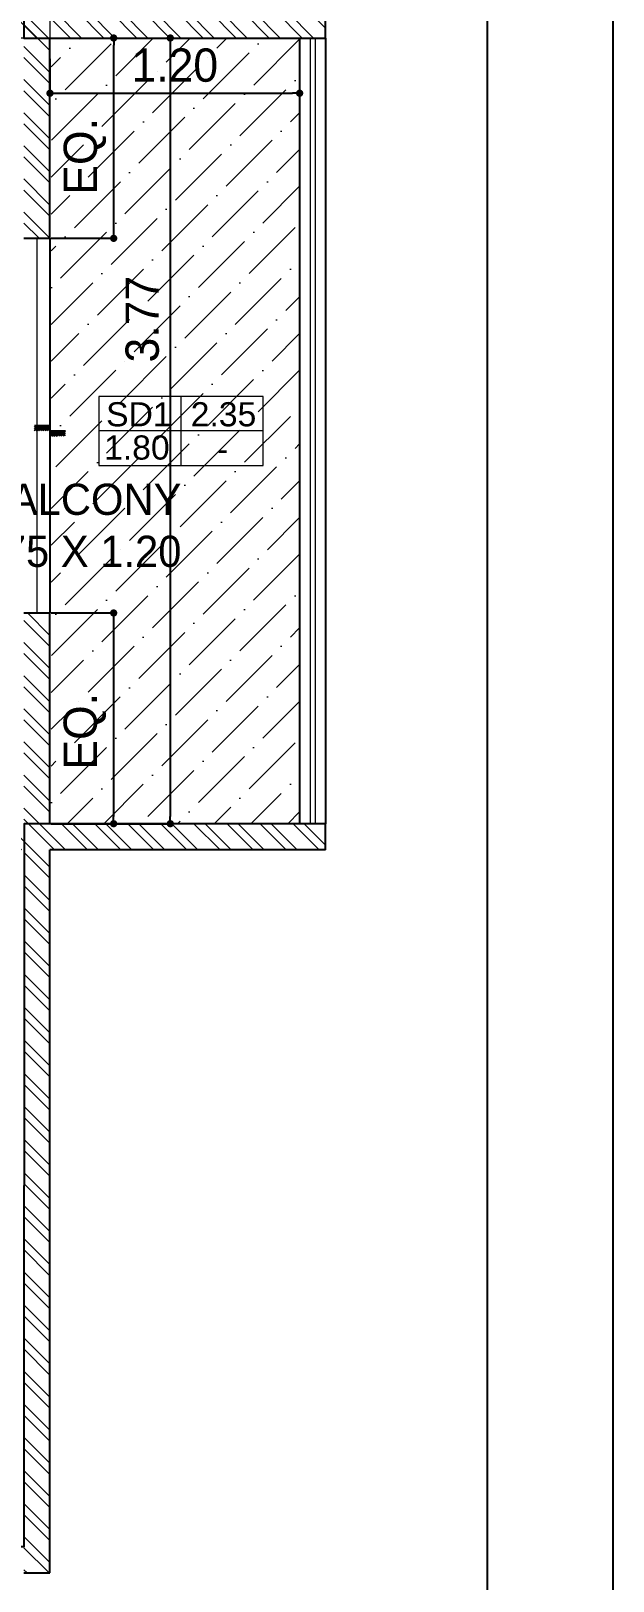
# Model space of a CAD drawing. Header units: metres. Extents: x 494 to 1845, y -666 to 1061.
# Drawn here: x 1825.532 to 1826.459, y 207.917 to 210.384 of the extents above; entities that cross this region are included whole.
import ezdxf

# ---------------------------------------------------------------- set-up
doc = ezdxf.new("R2010")
doc.units = ezdxf.units.M
doc.header["$MEASUREMENT"] = 0
doc.linetypes.add('1', pattern=[0])
doc.layers.get('Defpoints').update_dxf_attribs({"color": 12})
for name, color, linetype in [('A-AREA', 1, 'Continuous'), ('SHEET', 7, 'Continuous'), ('TILE DROP', 180, '1'), ('VDA-TEXT', 250, '1'), ('VDA-WALL BELOW', 8, 'Continuous')]:
    doc.layers.add(name, color=color, linetype=linetype)
for name, color, linetype, lineweight in [('A-Wall Hatch', 8, 'Continuous', 9), ('col hatch', 8, 'Continuous', 13), ('DIMENSION', 8, 'Continuous', 5), ('VDA-DW TAGS', 4, 'Continuous', 9), ('VDA-HATCH', 8, 'Continuous', 9), ('VDA-RAILING', 25, 'Continuous', 5), ('VDA-SLIDING DOOR', 4, 'Continuous', 9), ('VDA-WALL', 250, 'Continuous', 25)]:
    doc.layers.add(name, color=color, linetype=linetype, lineweight=lineweight)
doc.styles.add('arial', font='arial.ttf', dxfattribs={"height": 0.3})
doc.styles.add('RS', font='GOTHIC.TTF')
doc.dimstyles.new('SMALL-1', dxfattribs={"dimtxt": 0.16, "dimasz": 0.035, "dimexe": 0, "dimexo": 0.1, "dimgap": 0.05, "dimtad": 1, "dimzin": 0, "dimdsep": 46, "dimtxsty": 'RS', "dimblk": 'DOT', "dimcen": 2.5, "dimclrd": 256, "dimclre": 256, "dimclrt": 5, "dimadec": 0, "dimazin": 0, "dimtfac": 1, "dimtdec": 3, "dimtofl": 0, "dimtmove": 0, "dimatfit": 3, "dimfxl": 0, "dimtolj": 1, "dimtzin": 0, "dimarcsym": 0})
pattern_1 = [(135, (-4e-16, 0.375), (-0.00441942, -0.00441942), [])]

# ---------------------------------------------------------------- blocks, each defined once
blk = doc.blocks.new('_Dot')
at = {"color": 0, "linetype": 'ByBlock', "lineweight": -2}
blk.add_line((-0.5, 0), (-1, 0), dxfattribs=at)
at = {"color": 0, "linetype": 'ByBlock', "const_width": 0.5}
blk.add_lwpolyline([(-0.25, 0, 1), (0.25, 0, 1)], format="xyb", close=True, dxfattribs=at)
blk = doc.blocks.new('*D1153')
at = {"layer": 'Defpoints', "color": 0, "transparency": 16777216}
for p in [(3.425, 2.875), (3.8562, 2.875), (3.425, 1.9125)]:
    blk.add_point(p, dxfattribs=at)
at = {"layer": 'DIMENSION', "lineweight": -2, "transparency": 16777216}
for p, q in [((3.5562, 2.875), (3.8562, 2.875)), ((3.8562, 1.9475), (3.8562, 2.84)), ((3.5562, 1.9125), (3.8562, 1.9125))]:
    blk.add_line(p, q, dxfattribs=at)
at = {"layer": 'DIMENSION', "lineweight": -2, "transparency": 16777216, "xscale": 0.035, "yscale": 0.035, "zscale": 0.035}
for p, rotation in [((3.8562, 2.875), 90), ((3.8562, 1.9125), 270)]:
    blk.add_blockref('_Dot', p, dxfattribs=dict(at, rotation=rotation))
at = {"layer": 'DIMENSION', "color": 5, "transparency": 16777216, "insert": (3.7179, 2.3062), "char_height": 0.16, "attachment_point": 5, "rotation": 90, "style": 'RS'}
blk.add_mtext('\\A1;EQ.', dxfattribs=at)
blk = doc.blocks.new('*D1154')
at = {"layer": 'Defpoints', "color": 0, "transparency": 16777216}
for p in [(3.425, 0.1125), (3.425, -0.9), (3.8559, -0.9)]:
    blk.add_point(p, dxfattribs=at)
at = {"layer": 'DIMENSION', "lineweight": -2, "transparency": 16777216}
for p, q in [((3.5559, 0.1125), (3.8559, 0.1125)), ((3.8559, 0.0775), (3.8559, -0.865)), ((3.5559, -0.9), (3.8559, -0.9))]:
    blk.add_line(p, q, dxfattribs=at)
at = {"layer": 'DIMENSION', "lineweight": -2, "transparency": 16777216, "xscale": 0.035, "yscale": 0.035, "zscale": 0.035}
for p, rotation in [((3.8559, 0.1125), 90), ((3.8559, -0.9), 270)]:
    blk.add_blockref('_Dot', p, dxfattribs=dict(at, rotation=rotation))
at = {"layer": 'DIMENSION', "color": 5, "transparency": 16777216, "insert": (3.7176, -0.4562), "char_height": 0.16, "attachment_point": 5, "rotation": 90, "style": 'RS'}
blk.add_mtext('\\A1;EQ.', dxfattribs=at)
blk = doc.blocks.new('*D1155')
at = {"layer": 'Defpoints', "color": 0, "transparency": 16777216}
for p in [(3.55, 2.875), (3.5559, -0.9), (4.1283, -0.9)]:
    blk.add_point(p, dxfattribs=at)
at = {"layer": 'DIMENSION', "lineweight": -2, "transparency": 16777216}
for p, q in [((3.8283, 2.875), (4.1283, 2.875)), ((4.1283, 2.84), (4.1283, -0.865)), ((3.8283, -0.9), (4.1283, -0.9))]:
    blk.add_line(p, q, dxfattribs=at)
at = {"layer": 'DIMENSION', "lineweight": -2, "transparency": 16777216, "xscale": 0.035, "yscale": 0.035, "zscale": 0.035}
for p, rotation in [((4.1283, 2.875), 90), ((4.1283, -0.9), 270)]:
    blk.add_blockref('_Dot', p, dxfattribs=dict(at, rotation=rotation))
at = {"layer": 'DIMENSION', "color": 5, "transparency": 16777216, "insert": (3.9942, 1.524), "char_height": 0.16, "attachment_point": 5, "rotation": 90, "style": 'RS'}
blk.add_mtext('\\A1;3.77', dxfattribs=at)
blk = doc.blocks.new('*D1156')
at = {"layer": 'Defpoints', "color": 0, "transparency": 16777216}
for p in [(3.55, 2.875), (4.75, 2.875), (4.75, 2.6097)]:
    blk.add_point(p, dxfattribs=at)
at = {"layer": 'DIMENSION', "lineweight": -2, "transparency": 16777216}
for p, q in [((3.55, 2.775), (3.55, 2.6097)), ((4.75, 2.775), (4.75, 2.6097)), ((3.585, 2.6097), (4.715, 2.6097))]:
    blk.add_line(p, q, dxfattribs=at)
at = {"layer": 'DIMENSION', "lineweight": -2, "transparency": 16777216, "xscale": 0.035, "yscale": 0.035, "zscale": 0.035, "rotation": 180}
blk.add_blockref('_Dot', (3.55, 2.6097), dxfattribs=at)
at = {"layer": 'DIMENSION', "lineweight": -2, "transparency": 16777216, "xscale": 0.035, "yscale": 0.035, "zscale": 0.035}
blk.add_blockref('_Dot', (4.75, 2.6097), dxfattribs=at)
at = {"layer": 'DIMENSION', "color": 5, "transparency": 16777216, "insert": (4.15, 2.7437), "char_height": 0.16, "attachment_point": 5, "style": 'RS'}
blk.add_mtext('\\A1;1.20', dxfattribs=at)
blk = doc.blocks.new('TT-level diff-flat-14')
at = {"layer": 'TILE DROP'}
h = blk.add_hatch(dxfattribs=at)
h.set_pattern_fill('ANSI31', color=256, scale=0.05, angle=90, style=0)
h.set_pattern_definition(pattern_1)
h.paths.add_polyline_path([(-0.075, 0.025), (-0.075, 0), (0, 0), (0, 0.025)])
h = blk.add_hatch(dxfattribs=at)
h.set_pattern_fill('ANSI31', color=256, scale=0.05, angle=90, style=0)
h.set_pattern_definition(pattern_1)
h.paths.add_polyline_path([(0, 0), (0, -0.025), (0.075, -0.025), (0.075, 0)])
for points in [[(0, 0), (-0.075, 0)], [(0.075, -0.025), (0, -0.025), (0, 0), (-0.075, 0)]]:
    blk.add_lwpolyline(points, dxfattribs=at)
blk = doc.blocks.new('SD3')
at = {"layer": 'VDA-DW TAGS'}
for p, q in [((1531.7239, 314.2677), (1531.7239, 314.5986)), ((1532.1186, 314.4332), (1531.3289, 314.4332))]:
    blk.add_line(p, q, dxfattribs=at)
blk.add_lwpolyline([(1532.1186, 314.5986), (1531.3289, 314.5986), (1531.3289, 314.2677), (1532.1186, 314.2677)], close=True, dxfattribs=at)
at = {"layer": 'VDA-DW TAGS', "attachment_point": 8, "style": 'arial'}
for s, insert, char_height, width in [('SD1', (1531.5212, 314.4538), 0.11598, 0.282293), ('2.35', (1531.928, 314.4538), 0.11598, 0.282293), ('1.80', (1531.5116, 314.294), 0.11598, 0.27584), ('-', (1531.9241, 314.2884), 0.116, 0.366174)]:
    blk.add_mtext(s, dxfattribs=dict(at, insert=insert, char_height=char_height, width=width))
blk = doc.blocks.new('SDFDSFD')
at = {"layer": 'A-Wall Hatch', "ltscale": 0.1}
h = blk.add_hatch(dxfattribs=at)
h.set_pattern_fill('ANSI32', color=256, scale=0.3, angle=270)
h.set_pattern_definition([(315, (-5.7694, -2.32693), (0.0795495, 0.0795495), []), (315, (-5.7694, -2.37996), (0.0795495, 0.0795495), [])])
h.paths.add_polyline_path([(-3.575, 2.575), (-5.245, 2.575), (-5.245, 5.25), (-1.35, 5.25), (-1.35, 5.375), (-6.845, 5.375), (-6.845, 5.25), (-5.37, 5.25), (-5.37, 4.05), (-5.72, 4.05), (-5.72, 3.925), (-5.37, 3.925), (-5.37, 2.575), (-5.72, 2.575), (-5.72, 2.45), (-3.575, 2.45)])
h.paths.add_polyline_path([(-7.72, -2.95), (-7.72, -0.9), (-6.845, -0.9), (-6.845, 4.05), (-6.72, 4.05), (-6.72, -0.9), (-6.45, -0.9), (-6.45, -1.025), (-7.595, -1.025), (-7.595, -2.95)])
h.paths.add_polyline_path([(-2.375, -0.9), (-4.65, -0.9), (-4.65, -4.5), (-4.525, -4.5), (-4.525, -1.025), (-2.375, -1.025)])
h.paths.add_polyline_path([(-0.975, 2.9999), (-0.9809, 2.9999), (-1.35, 3), (-1.35, 4.05), (-1.475, 4.05), (-1.475, 3), (-2.375, 3), (-2.375, 2.45), (-2.25, 2.45), (-2.25, 2.875), (-1.475, 2.875), (-1.475, 0), (-1.35, 0), (-1.35, 0.8), (-0.625, 0.8), (-0.625, 0.925), (-1.35, 0.925), (-1.35, 2.875), (-0.975, 2.875)])
h.paths.add_polyline_path([(2.675, 3), (1.025, 3), (1.025, 4.35), (1.975, 4.35), (1.975, 4.4749), (0.9, 4.475), (0.9, 3), (-0.375, 3), (-0.375, 2.875), (2.675, 2.875)])
h.paths.add_polyline_path([(-0.625, -1.925), (-1.35, -1.925), (-1.35, -1.025), (-0.9, -1.025), (-0.9, -0.9), (-1.475, -0.9), (-1.475, -4.5), (-0.975, -4.5), (-0.975, -4.3751), (-0.9809, -4.3751), (-1.35, -4.375), (-1.35, -2.05), (-0.625, -2.05)])
h.paths.add_polyline_path([(3.55, 4.475), (2.575, 4.475), (2.575, 4.35), (3.425, 4.35), (3.425, 3), (3.55, 3)])
h.paths.add_polyline_path([(0.125, -1.925), (0, -1.925), (0, -4.375), (-0.375, -4.375), (-0.375, -4.5), (0.125, -4.5)])
h.paths.add_polyline_path([(0.125, 2.875), (0, 2.875), (0, 0), (0.125, 0)])
h.paths.add_polyline_path([(4.875, 3), (3.55, 3), (3.55, 2.875), (4.875, 2.875)])
h.paths.add_polyline_path([(3.55, 3), (3.425, 3), (3.425, 2.875), (3.55, 2.875)])
h.paths.add_polyline_path([(3.55, 0.1125), (3.425, 0.1125), (3.425, -0.9), (0, -0.9), (0, -1.025), (3.425, -1.025), (3.425, -4.5), (3.55, -4.5), (3.55, -1.025), (4.875, -1.025), (4.875, -0.9), (3.55, -0.9)])
h.paths.add_polyline_path([(3.425, 1.9125), (3.55, 1.9125), (3.55, 2.875), (3.425, 2.875)])
at = {"layer": 'VDA-HATCH'}
h = blk.add_hatch(dxfattribs=at)
h.set_pattern_fill('ANSI36', color=43)
h.set_pattern_definition([(45, (-42510.88799, 14915.09809), (0.06629126074, 0.24306795603), [0.3125, -0.0625, 0, -0.0625])])
h.paths.add_polyline_path([(-7.595, -2.825), (-4.65, -2.825), (-4.65, -1.025), (-7.595, -1.025)])
h.paths.add_polyline_path([(-2.375, 3), (-1.475, 3), (-1.475, 5.25), (-2.375, 5.25)])
h.paths.add_polyline_path([(3.5559, -0.9), (4.75, -0.9), (4.75, 2.875), (3.5559, 2.875)])
at = {"layer": 'A-AREA'}
blk.add_lwpolyline([(-1.475, 5.25), (-1.475, 2.875), (1.025, 2.875), (1.025, 4.35), (3.425, 4.35), (3.425, 2.875), (4.75, 2.875), (4.75, -0.9), (3.4251, -0.9), (3.425, -4.375), (-4.525, -4.375), (-4.525, -2.825), (-7.595, -2.825), (-7.595, -1.025), (-6.72, -1.025)], dxfattribs=at)
at = {"layer": 'VDA-RAILING'}
for p, q in [((4.8, 2.875), (4.8, -0.9)), ((4.825, 2.875), (4.825, -0.9))]:
    blk.add_line(p, q, dxfattribs=at)
at = {"layer": 'VDA-SLIDING DOOR'}
blk.add_line((3.4875, 1.9125), (3.4875, 0.1125), dxfattribs=at)
at = {"layer": 'VDA-WALL'}
for p, q in [((4.875, 2.875), (4.875, 3)), ((3.55, 2.875), (4.875, 2.875)), ((3.55, 1.9125), (3.55, 2.875)), ((3.425, 1.9125), (3.55, 1.9125)), ((3.425, 0.1125), (3.55, 0.1125)), ((3.55, -0.9), (3.55, 0.1125)), ((4.875, -0.9), (3.55, -0.9)), ((4.875, -1.025), (4.875, -0.9)), ((3.55, -4.5), (3.55, -1.025)), ((4.875, -1.025), (3.55, -1.025)), ((3.425, -4.5), (3.55, -4.5))]:
    blk.add_line(p, q, dxfattribs=at)
at = {"layer": 'VDA-WALL BELOW'}
for p, q in [((4.75, 2.875), (4.75, -0.9)), ((4.875, 2.875), (4.875, -0.9)), ((3.55, 1.9125), (3.55, 0.1125))]:
    blk.add_line(p, q, dxfattribs=at)
blk.add_blockref('SD3', (-1527.5439, -313.4462))
at = {"rotation": 180}
blk.add_blockref('TT-level diff-flat-14', (3.55, 0.9875), dxfattribs=at)
at = {"layer": 'VDA-TEXT', "extrusion": (4.36827e-06, 5.81046e-06, 1), "insert": (4.1819, 0.7338), "char_height": 0.15, "width": 1.314504061156185e-11, "attachment_point": 3, "text_direction": (1, 0, -4e-06), "style": 'arial'}
blk.add_mtext('\\pi0.64828;{\\fCentury Gothic|b0|i0|c0|p34;BALCONY  }\\P\\pi0.56992;{\\fCentury Gothic|b0|i0|c0|p34;3.775 X 1.20}', dxfattribs=at)
at = {"layer": 'DIMENSION'}
for base, p1, p2, picture, middle in [((3.8562, 2.875), (3.425, 1.9125), (3.425, 2.875), '*D1153', (3.8562, 2.3062)), ((3.8559, -0.9), (3.425, 0.1125), (3.425, -0.9, 0), '*D1154', (3.8559, -0.4562))]:
    dim = blk.add_linear_dim(base=base, p1=p1, p2=p2, angle=90, text='EQ.', dimstyle='SMALL-1', dxfattribs=at)
    dim.commit()
    dim.dimension.update_dxf_attribs({"geometry": picture, "text_midpoint": middle, "dimtype": 160})
dim = blk.add_linear_dim(base=(4.75, 2.6097), p1=(3.55, 2.875), p2=(4.75, 2.875), dimstyle='SMALL-1', dxfattribs=at)
dim.commit()
dim.dimension.update_dxf_attribs({"geometry": '*D1156', "text_midpoint": (4.15, 2.7437)})
dim = blk.add_linear_dim(base=(4.128268, -0.899999), p1=(3.55, 2.875), p2=(3.555947, -0.899999), angle=90, dimstyle='SMALL-1', dxfattribs=at)
dim.commit()
dim.dimension.update_dxf_attribs({"geometry": '*D1155', "text_midpoint": (4.128268, 1.523971), "dimtype": 160})

msp = doc.modelspace()

# ---------------------------------------------------------------- hatches: boundary and pattern name
at = {"layer": 'col hatch'}
h = msp.add_hatch(dxfattribs=at)
h.set_pattern_fill('ANSI31', color=6, scale=0.5, angle=270)
h.set_pattern_definition([(315, (361.160704, -174.24199), (0.0441941738, 0.0441941738), [])])
h.paths.add_polyline_path([(1824.6847, 210.3726), (1825.5626, 210.3726), (1825.5626, 210.9027), (1824.6847, 210.9027)])

# ---------------------------------------------------------------- linework, layer by layer
at = {"layer": 'col hatch', "color": 6}
msp.add_lwpolyline([(1824.6847, 210.9027), (1825.5626, 210.9027), (1825.5626, 210.3726), (1824.6847, 210.3726)], close=True, dxfattribs=at)
at = {"layer": 'SHEET'}
for points in [[(1826.4591, 211.6492), (1815.2002, 211.6492), (1815.2002, 195.7259), (1826.4591, 195.7259)], [(1826.2591, 211.4492), (1815.4002, 211.4492), (1815.4002, 195.9259), (1826.2591, 195.9259)]]:
    msp.add_lwpolyline(points, close=True, dxfattribs=at)

# ---------------------------------------------------------------- block references
at = {"xscale": 0.3312179578975068, "yscale": 0.3312179578975068, "zscale": 0.3312179578975068}
msp.add_blockref('SDFDSFD', (1824.3869, 209.4204), dxfattribs=at)

doc.saveas('drawing.dxf')
